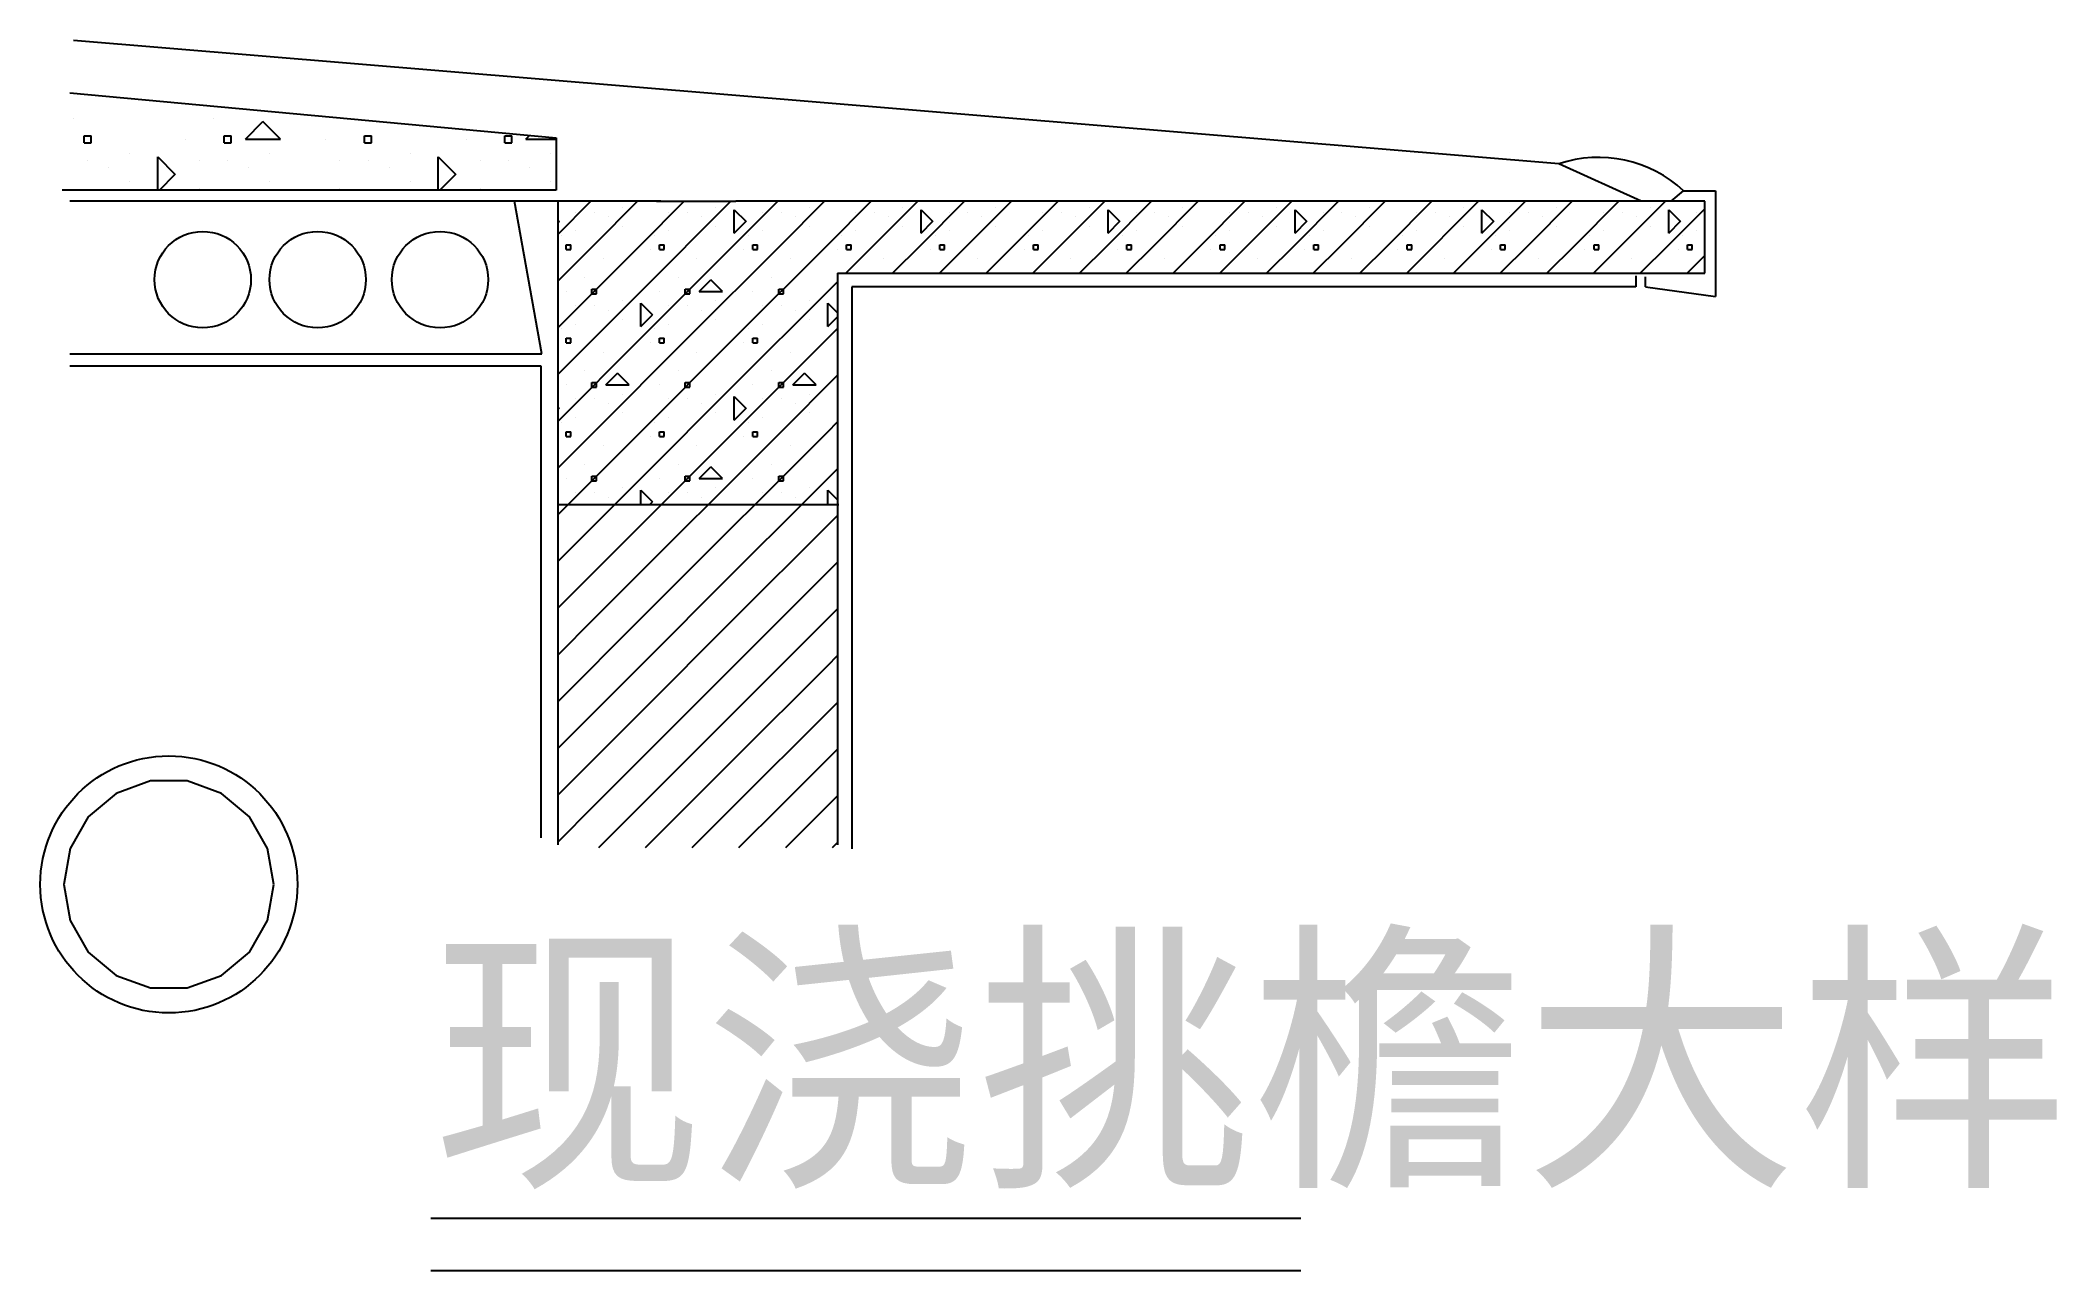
# Model space of a CAD drawing. Header units: metres. Extents: x 10976 to 12702, y 6830 to 7883.
import ezdxf

# ---------------------------------------------------------------- set-up
doc = ezdxf.new("R2010")
doc.units = ezdxf.units.M
doc.layers.add('DIM', color=3, linetype='Continuous')
doc.layers.add('PUB_TEXT', color=7, linetype='Continuous')

# ---------------------------------------------------------------- blocks, each defined once
blk = doc.blocks.new('M_N3')
for p, q in [((-398.37, 638.44), (17.97, 599.99)), ((17.97, 599.99), (17.97, 555.14)), ((946.72, 545.53), (876.26, 577.57)), ((17.97, 555.14), (-404.78, 555.14)), ((972.5, 545.53), (983.01, 554.53)), ((983.01, 554.53), (1010.32, 554.53)), ((1010.32, 554.53), (1010.32, 463.98)), ((1001.16, 483.94), (1001.16, 545.53)), ((942.04, 472.37), (270.97, 472.37)), ((270.97, 472.37), (270.97, -8.7)), ((942.04, 481.81), (942.04, 472.37)), ((950.44, 472.37), (950.44, 480.76)), ((950.44, 472.37), (1010.32, 463.98)), ((5.16, 404.57), (-398.37, 404.57)), ((5.16, 0.91), (5.16, 404.57))]:
    blk.add_line(p, q)
at = {"color": 0, "linetype": 'CONTINUOUS'}
for p, q in [((-395.11, 616.67), (-395.11, 616.67)), ((-275.11, 616.67), (-275.11, 616.67)), ((-248.11, 598.67), (-233.05, 613.73)), ((-218.11, 598.67), (-233.18, 613.73)), ((-386.11, 601.67), (-380.11, 601.67)), ((-386.11, 595.67), (-386.11, 601.67)), ((-386.11, 595.67), (-380.11, 595.67)), ((-380.11, 595.67), (-380.11, 601.67)), ((-299.11, 598.67), (-299.11, 598.67)), ((-266.11, 601.67), (-260.11, 601.67)), ((-266.11, 595.67), (-266.11, 601.67)), ((-266.11, 595.67), (-260.11, 595.67)), ((-260.11, 595.67), (-260.11, 601.67)), ((-248.11, 598.67), (-218.11, 598.67)), ((-179.11, 598.67), (-179.11, 598.67)), ((-146.11, 601.67), (-140.11, 601.67)), ((-146.11, 595.67), (-146.11, 601.67)), ((-146.11, 595.67), (-140.11, 595.67)), ((-140.11, 595.67), (-140.11, 601.67)), ((-59.11, 598.67), (-59.11, 598.67)), ((-26.11, 601.67), (-20.11, 601.67)), ((-26.11, 595.67), (-26.11, 601.67)), ((-26.11, 595.67), (-20.11, 595.67)), ((-20.11, 595.67), (-20.11, 601.67)), ((-8.11, 598.67), (-4.7, 602.09)), ((-8.11, 598.67), (17.97, 598.67)), ((-383.11, 580.67), (-383.11, 580.67)), ((-365.11, 574.67), (-365.11, 574.67)), ((-347.11, 586.67), (-347.11, 586.67)), ((-323.11, 583.67), (-308.05, 568.61)), ((-323.11, 555.14), (-323.11, 583.67)), ((-287.11, 580.67), (-287.11, 580.67)), ((-263.11, 580.67), (-263.11, 580.67)), ((-245.11, 574.67), (-245.11, 574.67)), ((-227.11, 586.67), (-227.11, 586.67)), ((-167.11, 580.67), (-167.11, 580.67)), ((-143.11, 580.67), (-143.11, 580.67)), ((-125.11, 574.67), (-125.11, 574.67)), ((-107.11, 586.67), (-107.11, 586.67)), ((-83.11, 583.67), (-68.05, 568.61)), ((-83.11, 555.14), (-83.11, 583.67)), ((-47.11, 580.67), (-47.11, 580.67)), ((-23.11, 580.67), (-23.11, 580.67)), ((-5.11, 574.67), (-5.11, 574.67)), ((12.89, 586.67), (12.89, 586.67)), ((-347.11, 562.67), (-347.11, 562.67)), ((-321.64, 555.14), (-308.05, 568.73)), ((-287.11, 556.67), (-287.11, 556.67)), ((-227.11, 562.67), (-227.11, 562.67)), ((-167.11, 556.67), (-167.11, 556.67)), ((-107.11, 562.67), (-107.11, 562.67)), ((-81.64, 555.14), (-68.05, 568.73)), ((-47.11, 556.67), (-47.11, 556.67)), ((12.89, 562.67), (12.89, 562.67))]:
    blk.add_line(p, q, dxfattribs=at)
at = {"color": 0}
for p, q in [((19.27, 517.22), (47.58, 545.53)), ((34.42, 536.37), (34.42, 536.37)), ((50.42, 508.37), (87.58, 545.53)), ((50.42, 536.37), (50.42, 536.37)), ((74.42, 540.37), (74.42, 540.37)), ((90.42, 508.37), (127.58, 545.53)), ((90.42, 468.37), (167.58, 545.53)), ((114.42, 536.37), (114.42, 536.37)), ((130.42, 536.37), (130.42, 536.37)), ((154.42, 540.37), (154.42, 540.37)), ((170.42, 508.37), (207.58, 545.53)), ((170.42, 538.37), (180.46, 528.33)), ((170.42, 518.37), (170.42, 538.37)), ((194.42, 536.37), (194.42, 536.37)), ((210.42, 508.37), (247.58, 545.53)), ((210.42, 536.37), (210.42, 536.37)), ((234.42, 540.37), (234.42, 540.37)), ((250.42, 508.37), (287.58, 545.53)), ((265.99, 483.94), (327.58, 545.53)), ((274.42, 536.37), (274.42, 536.37)), ((290.42, 536.37), (290.42, 536.37)), ((314.42, 540.37), (314.42, 540.37)), ((330.42, 508.37), (367.58, 545.53)), ((330.42, 538.37), (340.46, 528.33)), ((330.42, 518.37), (330.42, 538.37)), ((354.42, 536.37), (354.42, 536.37)), ((370.42, 508.37), (407.58, 545.53)), ((370.42, 536.37), (370.42, 536.37)), ((394.42, 540.37), (394.42, 540.37)), ((410.42, 508.37), (447.58, 545.53)), ((425.99, 483.94), (487.58, 545.53)), ((434.42, 536.37), (434.42, 536.37)), ((450.42, 536.37), (450.42, 536.37)), ((474.42, 540.37), (474.42, 540.37)), ((490.42, 508.37), (527.58, 545.53)), ((490.42, 518.37), (490.42, 538.37)), ((490.42, 538.37), (500.46, 528.33)), ((514.42, 536.37), (514.42, 536.37)), ((530.42, 508.37), (567.58, 545.53)), ((530.42, 536.37), (530.42, 536.37)), ((554.42, 540.37), (554.42, 540.37)), ((570.42, 508.37), (607.58, 545.53)), ((585.99, 483.94), (647.58, 545.53)), ((594.42, 536.37), (594.42, 536.37)), ((610.42, 536.37), (610.42, 536.37)), ((634.42, 540.37), (634.42, 540.37)), ((650.42, 508.37), (687.58, 545.53)), ((650.42, 538.37), (660.46, 528.33)), ((650.42, 518.37), (650.42, 538.37)), ((674.42, 536.37), (674.42, 536.37)), ((690.42, 508.37), (727.58, 545.53)), ((690.42, 536.37), (690.42, 536.37)), ((714.42, 540.37), (714.42, 540.37)), ((730.42, 508.37), (767.58, 545.53)), ((745.99, 483.94), (807.58, 545.53)), ((754.42, 536.37), (754.42, 536.37)), ((770.42, 536.37), (770.42, 536.37)), ((794.42, 540.37), (794.42, 540.37)), ((810.42, 508.37), (847.58, 545.53)), ((810.42, 538.37), (820.46, 528.33)), ((810.42, 518.37), (810.42, 538.37)), ((834.42, 536.37), (834.42, 536.37)), ((850.42, 508.37), (887.58, 545.53)), ((850.42, 536.37), (850.42, 536.37)), ((874.42, 540.37), (874.42, 540.37)), ((890.42, 508.37), (927.58, 545.53)), ((905.99, 483.94), (967.58, 545.53)), ((914.42, 536.37), (914.42, 536.37)), ((930.42, 536.37), (930.42, 536.37)), ((954.42, 540.37), (954.42, 540.37)), ((970.42, 508.37), (1001.16, 539.11)), ((970.42, 538.37), (980.46, 528.33)), ((970.42, 518.37), (970.42, 538.37)), ((994.42, 536.37), (994.42, 536.37)), ((19.27, 529.51), (20.46, 528.33)), ((19.27, 527.22), (20.46, 528.41)), ((34.42, 520.37), (34.42, 520.37)), ((62.42, 532.37), (62.42, 532.37)), ((74.42, 524.37), (74.42, 524.37)), ((114.42, 520.37), (114.42, 520.37)), ((142.42, 532.37), (142.42, 532.37)), ((154.42, 524.37), (154.42, 524.37)), ((170.42, 518.37), (180.46, 528.41)), ((194.42, 520.37), (194.42, 520.37)), ((222.42, 532.37), (222.42, 532.37)), ((234.42, 524.37), (234.42, 524.37)), ((274.42, 520.37), (274.42, 520.37)), ((302.42, 532.37), (302.42, 532.37)), ((314.42, 524.37), (314.42, 524.37)), ((330.42, 518.37), (340.46, 528.41)), ((354.42, 520.37), (354.42, 520.37)), ((382.42, 532.37), (382.42, 532.37)), ((394.42, 524.37), (394.42, 524.37)), ((434.42, 520.37), (434.42, 520.37)), ((462.42, 532.37), (462.42, 532.37)), ((474.42, 524.37), (474.42, 524.37)), ((490.42, 518.37), (500.46, 528.41)), ((514.42, 520.37), (514.42, 520.37)), ((542.42, 532.37), (542.42, 532.37)), ((554.42, 524.37), (554.42, 524.37)), ((594.42, 520.37), (594.42, 520.37)), ((622.42, 532.37), (622.42, 532.37)), ((634.42, 524.37), (634.42, 524.37)), ((650.42, 518.37), (660.46, 528.41)), ((674.42, 520.37), (674.42, 520.37)), ((702.42, 532.37), (702.42, 532.37)), ((714.42, 524.37), (714.42, 524.37)), ((754.42, 520.37), (754.42, 520.37)), ((782.42, 532.37), (782.42, 532.37)), ((794.42, 524.37), (794.42, 524.37)), ((810.42, 518.37), (820.46, 528.41)), ((834.42, 520.37), (834.42, 520.37)), ((862.42, 532.37), (862.42, 532.37)), ((874.42, 524.37), (874.42, 524.37)), ((914.42, 520.37), (914.42, 520.37)), ((942.42, 532.37), (942.42, 532.37)), ((954.42, 524.37), (954.42, 524.37)), ((970.42, 518.37), (980.46, 528.41)), ((994.42, 520.37), (994.42, 520.37)), ((19.27, 477.22), (50.42, 508.37)), ((19.27, 437.22), (90.42, 508.37)), ((22.42, 516.37), (22.42, 516.37)), ((26.42, 504.37), (26.42, 508.37)), ((26.42, 508.37), (30.42, 508.37)), ((26.42, 504.37), (30.42, 504.37)), ((30.42, 504.37), (30.42, 508.37)), ((50.42, 508.37), (50.42, 508.37)), ((90.42, 428.37), (170.42, 508.37)), ((90.42, 508.37), (90.42, 508.37)), ((98.42, 504.37), (98.42, 504.37)), ((102.42, 516.37), (102.42, 516.37)), ((106.42, 504.37), (106.42, 508.37)), ((106.42, 508.37), (110.42, 508.37)), ((106.42, 504.37), (110.42, 504.37)), ((110.42, 504.37), (110.42, 508.37)), ((130.42, 428.37), (210.42, 508.37)), ((170.42, 508.37), (170.42, 508.37)), ((170.42, 428.37), (250.42, 508.37)), ((178.42, 504.37), (178.42, 504.37)), ((182.42, 516.37), (182.42, 516.37)), ((186.42, 504.37), (186.42, 508.37)), ((186.42, 508.37), (190.42, 508.37)), ((186.42, 504.37), (190.42, 504.37)), ((190.42, 504.37), (190.42, 508.37)), ((210.42, 508.37), (210.42, 508.37)), ((250.42, 508.37), (250.42, 508.37)), ((258.42, 504.37), (258.42, 504.37)), ((262.42, 516.37), (262.42, 516.37)), ((266.42, 504.37), (266.42, 508.37)), ((266.42, 508.37), (270.42, 508.37)), ((266.42, 504.37), (270.42, 504.37)), ((270.42, 504.37), (270.42, 508.37)), ((305.99, 483.94), (330.42, 508.37)), ((330.42, 508.37), (330.42, 508.37)), ((338.42, 504.37), (338.42, 504.37)), ((342.42, 516.37), (342.42, 516.37)), ((345.99, 483.94), (370.42, 508.37)), ((346.42, 504.37), (346.42, 508.37)), ((346.42, 508.37), (350.42, 508.37)), ((346.42, 504.37), (350.42, 504.37)), ((350.42, 504.37), (350.42, 508.37)), ((370.42, 508.37), (370.42, 508.37)), ((385.99, 483.94), (410.42, 508.37)), ((410.42, 508.37), (410.42, 508.37)), ((418.42, 504.37), (418.42, 504.37)), ((422.42, 516.37), (422.42, 516.37)), ((426.42, 504.37), (426.42, 508.37)), ((426.42, 508.37), (430.42, 508.37)), ((426.42, 504.37), (430.42, 504.37)), ((430.42, 504.37), (430.42, 508.37)), ((465.99, 483.94), (490.42, 508.37)), ((490.42, 508.37), (490.42, 508.37)), ((498.42, 504.37), (498.42, 504.37)), ((502.42, 516.37), (502.42, 516.37)), ((505.99, 483.94), (530.42, 508.37)), ((506.42, 504.37), (506.42, 508.37)), ((506.42, 508.37), (510.42, 508.37)), ((506.42, 504.37), (510.42, 504.37)), ((510.42, 504.37), (510.42, 508.37)), ((530.42, 508.37), (530.42, 508.37)), ((545.99, 483.94), (570.42, 508.37)), ((570.42, 508.37), (570.42, 508.37)), ((578.42, 504.37), (578.42, 504.37)), ((582.42, 516.37), (582.42, 516.37)), ((586.42, 504.37), (586.42, 508.37)), ((586.42, 508.37), (590.42, 508.37)), ((586.42, 504.37), (590.42, 504.37)), ((590.42, 504.37), (590.42, 508.37)), ((625.99, 483.94), (650.42, 508.37)), ((650.42, 508.37), (650.42, 508.37)), ((658.42, 504.37), (658.42, 504.37)), ((662.42, 516.37), (662.42, 516.37)), ((665.99, 483.94), (690.42, 508.37)), ((666.42, 504.37), (666.42, 508.37)), ((666.42, 508.37), (670.42, 508.37)), ((666.42, 504.37), (670.42, 504.37)), ((670.42, 504.37), (670.42, 508.37)), ((690.42, 508.37), (690.42, 508.37)), ((705.99, 483.94), (730.42, 508.37)), ((730.42, 508.37), (730.42, 508.37)), ((738.42, 504.37), (738.42, 504.37)), ((742.42, 516.37), (742.42, 516.37)), ((746.42, 504.37), (746.42, 508.37)), ((746.42, 508.37), (750.42, 508.37)), ((746.42, 504.37), (750.42, 504.37)), ((750.42, 504.37), (750.42, 508.37)), ((785.99, 483.94), (810.42, 508.37)), ((810.42, 508.37), (810.42, 508.37)), ((818.42, 504.37), (818.42, 504.37)), ((822.42, 516.37), (822.42, 516.37)), ((825.99, 483.94), (850.42, 508.37)), ((826.42, 504.37), (826.42, 508.37)), ((826.42, 508.37), (830.42, 508.37)), ((826.42, 504.37), (830.42, 504.37)), ((830.42, 504.37), (830.42, 508.37)), ((850.42, 508.37), (850.42, 508.37)), ((865.99, 483.94), (890.42, 508.37)), ((890.42, 508.37), (890.42, 508.37)), ((898.42, 504.37), (898.42, 504.37)), ((902.42, 516.37), (902.42, 516.37)), ((906.42, 504.37), (906.42, 508.37)), ((906.42, 508.37), (910.42, 508.37)), ((906.42, 504.37), (910.42, 504.37)), ((910.42, 504.37), (910.42, 508.37)), ((945.99, 483.94), (970.42, 508.37)), ((970.42, 508.37), (970.42, 508.37)), ((978.42, 504.37), (978.42, 504.37)), ((982.42, 516.37), (982.42, 516.37)), ((986.42, 504.37), (986.42, 508.37)), ((986.42, 508.37), (990.42, 508.37)), ((986.42, 504.37), (990.42, 504.37)), ((990.42, 504.37), (990.42, 508.37)), ((58.42, 496.37), (58.42, 496.37)), ((138.42, 496.37), (138.42, 496.37)), ((218.42, 496.37), (218.42, 496.37)), ((298.42, 496.37), (298.42, 496.37)), ((378.42, 496.37), (378.42, 496.37)), ((458.42, 496.37), (458.42, 496.37)), ((538.42, 496.37), (538.42, 496.37)), ((618.42, 496.37), (618.42, 496.37)), ((698.42, 496.37), (698.42, 496.37)), ((778.42, 496.37), (778.42, 496.37)), ((858.42, 496.37), (858.42, 496.37)), ((938.42, 496.37), (938.42, 496.37)), ((985.99, 483.94), (1001.16, 499.11)), ((19.27, 397.22), (90.42, 468.37)), ((26.42, 468.37), (26.42, 468.37)), ((42.42, 480.37), (42.42, 480.37)), ((48.42, 470.37), (52.42, 470.37)), ((48.42, 466.37), (48.42, 470.37)), ((48.42, 466.37), (52.42, 466.37)), ((52.42, 466.37), (52.42, 470.37)), ((90.42, 468.37), (90.42, 468.37)), ((106.42, 468.37), (106.42, 468.37)), ((122.42, 480.37), (122.42, 480.37)), ((128.42, 470.37), (132.42, 470.37)), ((128.42, 466.37), (128.42, 470.37)), ((128.42, 466.37), (132.42, 466.37)), ((132.42, 466.37), (132.42, 470.37)), ((140.42, 468.37), (150.46, 478.41)), ((140.42, 468.37), (160.42, 468.37)), ((160.42, 468.37), (150.38, 478.41)), ((170.42, 388.37), (250.42, 468.37)), ((186.42, 468.37), (186.42, 468.37)), ((202.42, 480.37), (202.42, 480.37)), ((208.42, 470.37), (212.42, 470.37)), ((208.42, 466.37), (208.42, 470.37)), ((208.42, 466.37), (212.42, 466.37)), ((212.42, 466.37), (212.42, 470.37)), ((250.42, 468.37), (258.76, 476.71)), ((250.42, 468.37), (250.42, 468.37)), ((34.42, 456.37), (34.42, 456.37)), ((50.42, 456.37), (50.42, 456.37)), ((62.42, 452.37), (62.42, 452.37)), ((74.42, 460.37), (74.42, 460.37)), ((90.42, 458.37), (100.46, 448.33)), ((90.42, 438.37), (90.42, 458.37)), ((114.42, 456.37), (114.42, 456.37)), ((130.42, 456.37), (130.42, 456.37)), ((142.42, 452.37), (142.42, 452.37)), ((154.42, 460.37), (154.42, 460.37)), ((194.42, 456.37), (194.42, 456.37)), ((210.42, 456.37), (210.42, 456.37)), ((222.42, 452.37), (222.42, 452.37)), ((234.42, 460.37), (234.42, 460.37)), ((250.42, 438.37), (250.42, 458.37)), ((250.42, 458.37), (258.76, 450.02)), ((22.42, 436.37), (22.42, 436.37)), ((34.42, 440.37), (34.42, 440.37)), ((74.42, 444.37), (74.42, 444.37)), ((90.42, 438.37), (100.46, 448.41)), ((102.42, 436.37), (102.42, 436.37)), ((114.42, 440.37), (114.42, 440.37)), ((154.42, 444.37), (154.42, 444.37)), ((182.42, 436.37), (182.42, 436.37)), ((194.42, 440.37), (194.42, 440.37)), ((234.42, 444.37), (234.42, 444.37)), ((250.42, 438.37), (258.76, 446.71)), ((250.42, 428.37), (258.76, 436.71)), ((19.27, 357.22), (90.42, 428.37)), ((26.42, 424.37), (26.42, 428.37)), ((26.42, 428.37), (30.42, 428.37)), ((26.42, 424.37), (30.42, 424.37)), ((30.42, 424.37), (30.42, 428.37)), ((50.42, 348.37), (130.42, 428.37)), ((58.42, 416.37), (58.42, 416.37)), ((90.42, 348.37), (170.42, 428.37)), ((90.42, 428.37), (90.42, 428.37)), ((98.42, 424.37), (98.42, 424.37)), ((106.42, 424.37), (106.42, 428.37)), ((106.42, 428.37), (110.42, 428.37)), ((106.42, 424.37), (110.42, 424.37)), ((110.42, 424.37), (110.42, 428.37)), ((130.42, 428.37), (130.42, 428.37)), ((138.42, 416.37), (138.42, 416.37)), ((170.42, 428.37), (170.42, 428.37)), ((170.42, 348.37), (250.42, 428.37)), ((178.42, 424.37), (178.42, 424.37)), ((186.42, 424.37), (186.42, 428.37)), ((186.42, 428.37), (190.42, 428.37)), ((186.42, 424.37), (190.42, 424.37)), ((190.42, 424.37), (190.42, 428.37)), ((218.42, 416.37), (218.42, 416.37)), ((250.42, 428.37), (250.42, 428.37)), ((258.42, 424.37), (258.42, 424.37)), ((42.42, 400.37), (42.42, 400.37)), ((60.42, 388.37), (70.46, 398.41)), ((80.42, 388.37), (70.38, 398.41)), ((122.42, 400.37), (122.42, 400.37)), ((202.42, 400.37), (202.42, 400.37)), ((220.42, 388.37), (230.46, 398.41)), ((240.42, 388.37), (230.38, 398.41)), ((26.42, 388.37), (26.42, 388.37)), ((48.42, 390.37), (52.42, 390.37)), ((48.42, 386.37), (48.42, 390.37)), ((48.42, 386.37), (52.42, 386.37)), ((52.42, 386.37), (52.42, 390.37)), ((60.42, 388.37), (80.42, 388.37)), ((74.42, 380.37), (74.42, 380.37)), ((90.42, 308.37), (170.42, 388.37)), ((106.42, 388.37), (106.42, 388.37)), ((128.42, 390.37), (132.42, 390.37)), ((128.42, 386.37), (128.42, 390.37)), ((128.42, 386.37), (132.42, 386.37)), ((132.42, 386.37), (132.42, 390.37)), ((154.42, 380.37), (154.42, 380.37)), ((170.42, 388.37), (170.42, 388.37)), ((186.42, 388.37), (186.42, 388.37)), ((208.42, 390.37), (212.42, 390.37)), ((208.42, 386.37), (208.42, 390.37)), ((208.42, 386.37), (212.42, 386.37)), ((210.42, 348.37), (258.76, 396.71)), ((212.42, 386.37), (212.42, 390.37)), ((220.42, 388.37), (240.42, 388.37)), ((234.42, 380.37), (234.42, 380.37)), ((19.27, 369.51), (20.46, 368.33)), ((19.27, 367.22), (20.46, 368.41)), ((34.42, 376.37), (34.42, 376.37)), ((50.42, 376.37), (50.42, 376.37)), ((62.42, 372.37), (62.42, 372.37)), ((74.42, 364.37), (74.42, 364.37)), ((114.42, 376.37), (114.42, 376.37)), ((130.42, 376.37), (130.42, 376.37)), ((142.42, 372.37), (142.42, 372.37)), ((154.42, 364.37), (154.42, 364.37)), ((170.42, 378.37), (180.46, 368.33)), ((170.42, 358.37), (170.42, 378.37)), ((170.42, 358.37), (180.46, 368.41)), ((194.42, 376.37), (194.42, 376.37)), ((210.42, 376.37), (210.42, 376.37)), ((222.42, 372.37), (222.42, 372.37)), ((234.42, 364.37), (234.42, 364.37)), ((19.27, 317.22), (50.42, 348.37)), ((22.42, 356.37), (22.42, 356.37)), ((26.42, 344.37), (26.42, 348.37)), ((26.42, 348.37), (30.42, 348.37)), ((28.24, 286.19), (90.42, 348.37)), ((30.42, 344.37), (30.42, 348.37)), ((34.42, 360.37), (34.42, 360.37)), ((50.42, 348.37), (50.42, 348.37)), ((90.42, 348.37), (90.42, 348.37)), ((102.42, 356.37), (102.42, 356.37)), ((106.42, 344.37), (106.42, 348.37)), ((106.42, 348.37), (110.42, 348.37)), ((108.24, 286.19), (170.42, 348.37)), ((110.42, 344.37), (110.42, 348.37)), ((114.42, 360.37), (114.42, 360.37)), ((148.24, 286.19), (210.42, 348.37)), ((170.42, 348.37), (170.42, 348.37)), ((182.42, 356.37), (182.42, 356.37)), ((186.42, 344.37), (186.42, 348.37)), ((186.42, 348.37), (190.42, 348.37)), ((188.24, 286.19), (250.42, 348.37)), ((190.42, 344.37), (190.42, 348.37)), ((194.42, 360.37), (194.42, 360.37)), ((210.42, 348.37), (210.42, 348.37)), ((250.42, 348.37), (258.76, 356.71)), ((250.42, 348.37), (250.42, 348.37)), ((26.42, 344.37), (30.42, 344.37)), ((58.42, 336.37), (58.42, 336.37)), ((98.42, 344.37), (98.42, 344.37)), ((106.42, 344.37), (110.42, 344.37)), ((138.42, 336.37), (138.42, 336.37)), ((178.42, 344.37), (178.42, 344.37)), ((186.42, 344.37), (190.42, 344.37)), ((218.42, 336.37), (218.42, 336.37)), ((258.42, 344.37), (258.42, 344.37)), ((42.42, 320.37), (42.42, 320.37)), ((122.42, 320.37), (122.42, 320.37)), ((140.42, 308.37), (150.46, 318.41)), ((160.42, 308.37), (150.38, 318.41)), ((202.42, 320.37), (202.42, 320.37)), ((250.42, 308.37), (258.76, 316.71)), ((26.42, 308.37), (26.42, 308.37)), ((34.42, 296.37), (34.42, 296.37)), ((48.42, 310.37), (52.42, 310.37)), ((48.42, 306.37), (48.42, 310.37)), ((48.42, 306.37), (52.42, 306.37)), ((50.42, 296.37), (50.42, 296.37)), ((52.42, 306.37), (52.42, 310.37)), ((68.24, 286.19), (90.42, 308.37)), ((74.42, 300.37), (74.42, 300.37)), ((90.42, 308.37), (90.42, 308.37)), ((90.42, 298.37), (100.46, 288.33)), ((90.42, 286.19), (90.42, 298.37)), ((106.42, 308.37), (106.42, 308.37)), ((114.42, 296.37), (114.42, 296.37)), ((128.42, 310.37), (132.42, 310.37)), ((128.42, 306.37), (128.42, 310.37)), ((128.42, 306.37), (132.42, 306.37)), ((130.42, 296.37), (130.42, 296.37)), ((132.42, 306.37), (132.42, 310.37)), ((140.42, 308.37), (160.42, 308.37)), ((154.42, 300.37), (154.42, 300.37)), ((186.42, 308.37), (186.42, 308.37)), ((194.42, 296.37), (194.42, 296.37)), ((208.42, 310.37), (212.42, 310.37)), ((208.42, 306.37), (208.42, 310.37)), ((208.42, 306.37), (212.42, 306.37)), ((210.42, 296.37), (210.42, 296.37)), ((212.42, 306.37), (212.42, 310.37)), ((228.24, 286.19), (250.42, 308.37)), ((234.42, 300.37), (234.42, 300.37)), ((250.42, 308.37), (250.42, 308.37)), ((250.42, 286.19), (250.42, 298.37)), ((250.42, 298.37), (258.76, 290.02)), ((19.27, 277.22), (28.24, 286.19)), ((19.27, 237.22), (68.24, 286.19)), ((62.42, 292.37), (62.42, 292.37)), ((90.42, 268.37), (108.24, 286.19)), ((98.24, 286.19), (100.46, 288.41)), ((130.42, 268.37), (148.24, 286.19)), ((142.42, 292.37), (142.42, 292.37)), ((170.42, 268.37), (188.24, 286.19)), ((170.42, 228.37), (228.24, 286.19)), ((222.42, 292.37), (222.42, 292.37)), ((250.42, 268.37), (258.76, 276.71)), ((258.24, 286.19), (258.76, 286.71)), ((19.27, 197.22), (90.42, 268.37)), ((50.42, 188.37), (130.42, 268.37)), ((90.42, 188.37), (170.42, 268.37)), ((90.42, 268.37), (90.42, 268.37)), ((130.42, 268.37), (130.42, 268.37)), ((170.42, 268.37), (170.42, 268.37)), ((170.42, 188.37), (250.42, 268.37)), ((250.42, 268.37), (250.42, 268.37)), ((90.42, 148.37), (170.42, 228.37)), ((170.42, 228.37), (170.42, 228.37)), ((210.42, 188.37), (258.76, 236.71)), ((250.42, 188.37), (258.76, 196.71)), ((19.27, 157.22), (50.42, 188.37)), ((19.27, 117.22), (90.42, 188.37)), ((50.42, 188.37), (50.42, 188.37)), ((90.42, 108.37), (170.42, 188.37)), ((90.42, 188.37), (90.42, 188.37)), ((130.42, 108.37), (210.42, 188.37)), ((170.42, 108.37), (250.42, 188.37)), ((170.42, 188.37), (170.42, 188.37)), ((210.42, 188.37), (210.42, 188.37)), ((250.42, 188.37), (250.42, 188.37)), ((250.42, 148.37), (258.76, 156.71)), ((19.27, 77.22), (90.42, 148.37)), ((90.42, 148.37), (90.42, 148.37)), ((170.42, 68.37), (250.42, 148.37)), ((250.42, 148.37), (250.42, 148.37)), ((19.27, 37.22), (90.42, 108.37)), ((50.42, 28.37), (130.42, 108.37)), ((90.42, 28.37), (170.42, 108.37)), ((90.42, 108.37), (90.42, 108.37)), ((130.42, 108.37), (130.42, 108.37)), ((170.42, 108.37), (170.42, 108.37)), ((170.42, 28.37), (250.42, 108.37)), ((250.42, 108.37), (258.76, 116.71)), ((250.42, 108.37), (250.42, 108.37)), ((210.42, 28.37), (258.76, 76.71)), ((94.45, -7.61), (170.42, 68.37)), ((170.42, 68.37), (170.42, 68.37)), ((250.42, 28.37), (258.76, 36.71)), ((19.27, -2.78), (50.42, 28.37)), ((50.42, 28.37), (50.42, 28.37)), ((54.45, -7.61), (90.42, 28.37)), ((90.42, 28.37), (90.42, 28.37)), ((134.45, -7.61), (170.42, 28.37)), ((170.42, 28.37), (170.42, 28.37)), ((174.45, -7.61), (210.42, 28.37)), ((210.42, 28.37), (210.42, 28.37)), ((214.45, -7.61), (250.42, 28.37)), ((250.42, 28.37), (250.42, 28.37)), ((254.44, -7.61), (258.76, -3.29))]:
    blk.add_line(p, q, dxfattribs=at)
at = {"linetype": 'CONTINUOUS'}
for points in [[(876.26, 577.57), (-395.17, 683.29)], [(19.92, 545.53), (-398.37, 545.53)], [(5.79, 415.14), (-17.6, 545.53)], [(19.27, 545.53), (19.27, 286.19)], [(107.64, 545.53), (19.92, 545.53)], [(103.86, 545.53), (171.69, 545.53)], [(1001.16, 545.53), (171.69, 545.53)], [(258.76, 483.94), (1001.16, 483.94)], [(258.76, 483.94), (258.76, 285.26)], [(-398.37, 415.14), (5.79, 415.14)], [(19.27, 286.19), (260.02, 286.19)], [(19.27, 286.19), (19.27, 161.09)], [(258.76, 286.19), (258.76, -5.23)], [(19.27, 161.09), (19.27, -5.23)]]:
    blk.add_lwpolyline(points, dxfattribs=at)
for centre in [(-284.6, 478.5), (-186.21, 478.5), (-81.47, 478.5)]:
    blk.add_circle(centre, 41.26)
blk.add_arc((910.32, 476.56), 106.59, 47.01, 108.64)
at = {"layer": 'DIM', "linetype": 'CONTINUOUS'}
blk.add_lwpolyline([(-223.61, -39.09), (-229.03, -8.31), (-244.66, 18.76), (-268.61, 38.85), (-297.98, 49.54), (-329.24, 49.54), (-358.61, 38.85), (-382.55, 18.76), (-398.18, -8.31), (-403.61, -39.09), (-398.18, -69.87), (-382.55, -96.94), (-358.61, -117.03), (-329.24, -127.72), (-297.98, -127.72), (-268.61, -117.03), (-244.66, -96.94), (-229.03, -69.87), (-223.61, -39.09)], dxfattribs=at)
blk.add_circle((-313.61, -39.09), 110, dxfattribs=at)

msp = doc.modelspace()

# ---------------------------------------------------------------- linework, layer by layer
at = {"layer": 'PUB_TEXT'}
for points in [[(11310.78, 6875.37), (12055.44, 6875.37)], [(11310.78, 6830.37), (12055.44, 6830.37)]]:
    msp.add_lwpolyline(points, dxfattribs=at)

# ---------------------------------------------------------------- block references
msp.add_blockref('M_N3', (11400, 7200))

# ---------------------------------------------------------------- texts
msp.add_text('现浇挑檐大样', height=180, dxfattribs=at).set_placement((11310.78, 6920.37))

doc.saveas('drawing.dxf')
